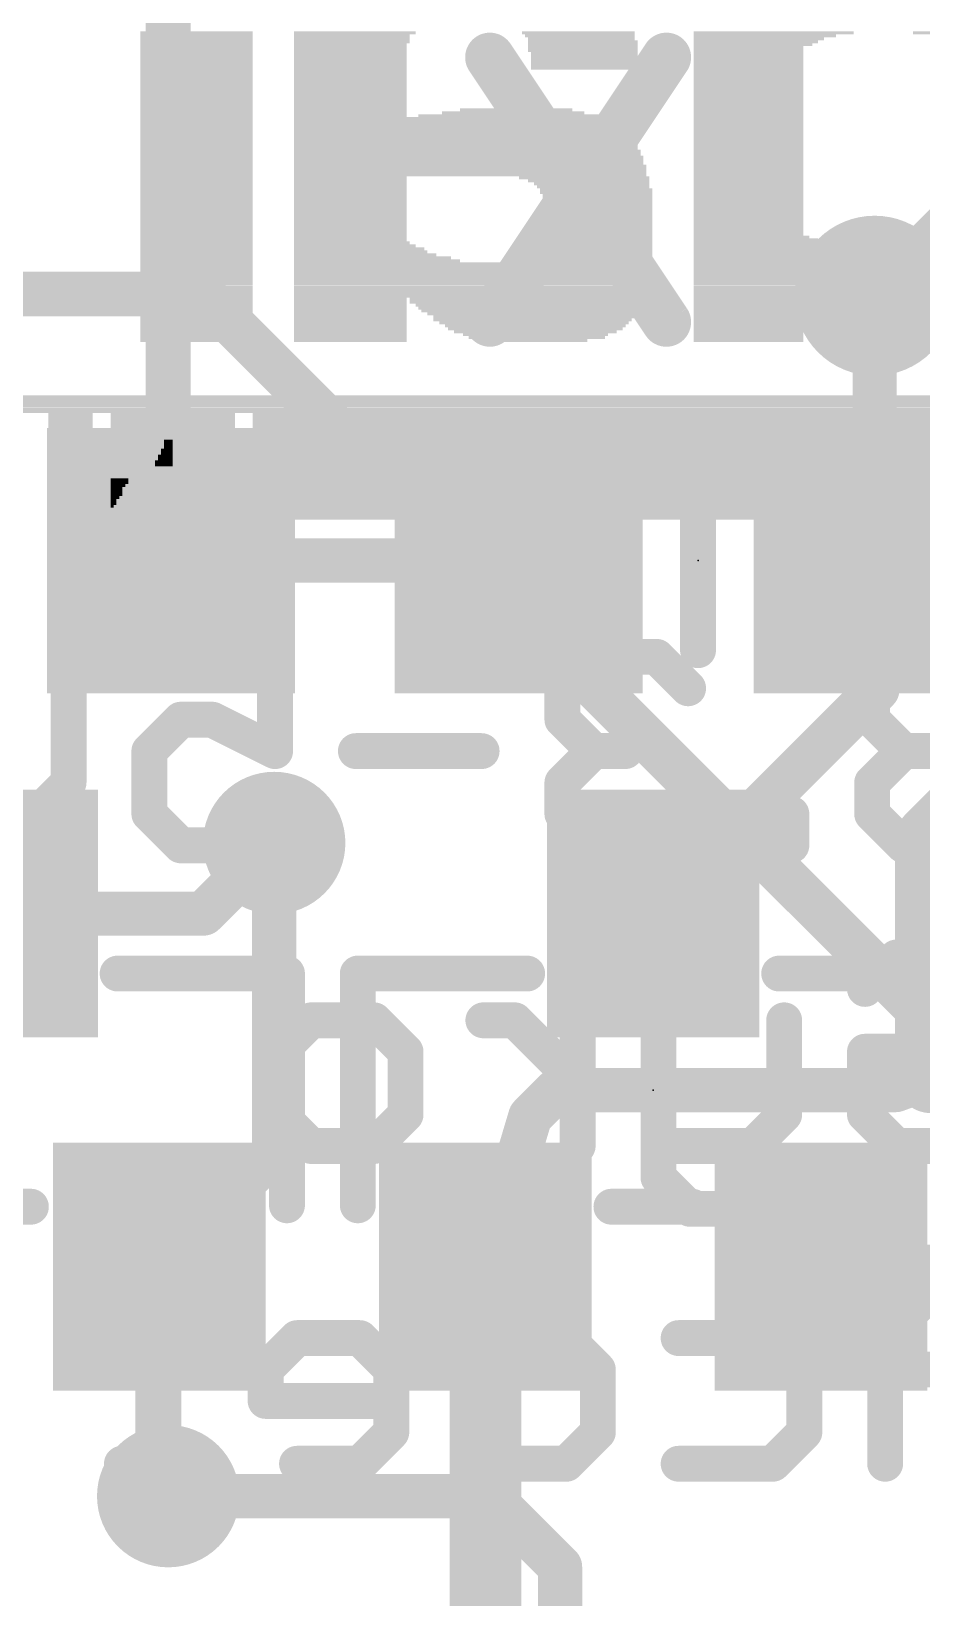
# Model space of a CAD drawing. Extents: x -19.1 to 19.1, y -11.7 to 11.4.
# Drawn here: x -2.24 to 2.8, y -2.43 to 6.44 of the extents above; entities that cross this region are included whole.
import ezdxf

# ---------------------------------------------------------------- set-up
doc = ezdxf.new("R2010")
doc.units = 0
for name, color, linetype in [('1', 12, 'CONTINUOUS'), ('16', 132, 'CONTINUOUS'), ('18', 110, 'CONTINUOUS'), ('21', 40, 'CONTINUOUS'), ('22', 6, 'CONTINUOUS'), ('23', 53, 'CONTINUOUS'), ('29', 253, 'CONTINUOUS')]:
    doc.layers.add(name, color=color, linetype=linetype)

# ---------------------------------------------------------------- blocks, each defined once
blk = doc.blocks.new('RECT')
blk.add_solid([(-0.5, -0.5), (0.5, -0.5), (-0.5, 0.5), (0.5, 0.5)])
blk = doc.blocks.new('ROUNDV')
at = {"const_width": 0.5}
blk.add_lwpolyline([(0, -0.25, 1), (0, 0.25, 1), (0, -0.25)], format="xyb", dxfattribs=at)

msp = doc.modelspace()

# ---------------------------------------------------------------- linework, layer by layer
at = {"layer": '1'}
for points, const_width in [([(-1.462, 8.743), (-1.462, 3.459)], 0.254), ([(2.538, 4.943), (2.538, 3.459)], 0.25), ([(-1.462, 3.459), (-1.446, 3.443)], 0.254), ([(-1.446, 3.443), (0.522, 3.443)], 0.25), ([(0.538, 3.459), (0.522, 3.443)], 0.25), ([(2.538, 3.459), (2.554, 3.443)], 0.25), ([(2.554, 3.443), (2.554, 2.713)], 0.25), ([(3.738, 2.743), (2.857, 1.862)], 0.4064), ([(2.554, 2.713), (1.284, 1.443)], 0.25), ([(2.857, 0.516), (2.857, 1.862)], 0.4064), ([(-0.862, 1.843), (-0.862, 0.093)], 0.25), ([(2.657, 0.443), (2.857, 0.516)], 0.25), ([(0.588, 0.293), (0.738, 0.443)], 0.25), ([(0.738, 0.443), (2.657, 0.443)], 0.25), ([(0.334, -0.557), (0.588, 0.293)], 0.25), ([(-0.862, 0.093), (-1.512, -0.557)], 0.25), ([(0.334, -0.557), (0.334, -2.866)], 0.4064), ([(-1.512, -0.557), (-1.512, -1.807)], 0.25), ([(3.438, -0.557), (2.234, -0.557)], 0.25), ([(-1.512, -1.807), (-1.462, -1.857)], 0.25)]:
    msp.add_lwpolyline(points, dxfattribs=dict(at, const_width=const_width))
for points, const_width in [([(2.6005, 4.943, 1), (2.4755, 4.943)], 0.125), ([(-1.4171, 3.5039, 1), (-1.5069, 3.4141)], 0.127), ([(-1.446, 3.5055, 1), (-1.446, 3.3805)], 0.125), ([(-1.4909, 3.3981, 1), (-1.4011, 3.4879)], 0.127), ([(0.4778, 3.4872, 1), (0.5662, 3.3988)], 0.125), ([(0.5822, 3.4148, 1), (0.4938, 3.5032)], 0.125), ([(0.522, 3.3805, 1), (0.522, 3.5055)], 0.125), ([(2.5822, 3.5032, 1), (2.4938, 3.4148)], 0.125), ([(2.6165, 3.443, 1), (2.4915, 3.443)], 0.125), ([(2.5098, 3.3988, 1), (2.5982, 3.4872)], 0.125), ([(-1.5255, 3.459, 1), (-1.3985, 3.459)], 0.127), ([(2.4755, 3.459, 1), (2.6005, 3.459)], 0.125), ([(2.4915, 2.713, 1), (2.6165, 2.713)], 0.125), ([(2.5982, 2.6688, 1), (2.5098, 2.7572)], 0.125), ([(2.9586, 1.862, 1), (2.7554, 1.862)], 0.2032), ([(-0.7995, 1.843, 1), (-0.9245, 1.843)], 0.125), ([(2.7852, 1.9338, 1), (2.9288, 1.7902)], 0.2032), ([(1.2398, 1.4872, 1), (1.3282, 1.3988)], 0.125), ([(2.8784, 0.4573, 1), (2.8356, 0.5747)], 0.125), ([(0.738, 0.5055, 1), (0.738, 0.3805)], 0.125), ([(0.7822, 0.3988, 1), (0.6938, 0.4872)], 0.125), ([(2.6356, 0.5017, 1), (2.6784, 0.3843)], 0.125), ([(2.657, 0.3805, 1), (2.657, 0.5055)], 0.125), ([(2.7554, 0.516, 1), (2.9586, 0.516)], 0.2032), ([(0.5438, 0.3372, 1), (0.6322, 0.2488)], 0.125), ([(0.6479, 0.2751, 1), (0.5281, 0.3109)], 0.125), ([(-0.8178, 0.0488, 1), (-0.9062, 0.1372)], 0.125), ([(-0.9245, 0.093, 1), (-0.7995, 0.093)], 0.125), ([(0.4356, -0.557, 1), (0.2324, -0.557)], 0.2032), ([(-1.4495, -0.557, 1), (-1.5745, -0.557)], 0.125), ([(2.234, -0.4945, 1), (2.234, -0.6195)], 0.125), ([(-1.5562, -0.5128, 1), (-1.4678, -0.6012)], 0.125), ([(0.2741, -0.5391, 1), (0.3939, -0.5749)], 0.125), ([(-1.4678, -1.7628, 1), (-1.5562, -1.8512)], 0.125), ([(-1.5745, -1.807, 1), (-1.4495, -1.807)], 0.125), ([(-1.5062, -1.9012, 1), (-1.4178, -1.8128)], 0.125)]:
    msp.add_lwpolyline(points, format="xyb", dxfattribs=dict(at, const_width=const_width))
at = {"layer": '16'}
for points, const_width in [([(4.338, 6.743), (2.538, 4.943)], 0.25), ([(-6.223, 4.953), (-1.27, 4.953)], 0.254), ([(-1.27, 4.953), (-0.381, 4.064)], 0.254), ([(-0.381, 4.064), (-0.256, 3.937)], 0.254), ([(-0.256, 3.937), (3.838, -0.157)], 0.254), ([(-1.262, 1.443), (-0.862, 1.843)], 0.25), ([(-7.462, 1.443), (-1.262, 1.443)], 0.25), ([(-1.462, -1.857), (0.357, -1.857)], 0.25), ([(0.357, -1.857), (0.757, -2.257)], 0.25), ([(0.757, -2.257), (0.757, -6.776)], 0.25)]:
    msp.add_lwpolyline(points, dxfattribs=dict(at, const_width=const_width))
for points, const_width in [([(-1.2251, 4.9979, 1), (-1.3149, 4.9081)], 0.127), ([(-1.27, 4.8895, 1), (-1.27, 5.0165)], 0.127), ([(2.4938, 4.9872, 1), (2.5822, 4.8988)], 0.125), ([(-0.3357, 4.1085, 1), (-0.4263, 4.0195)], 0.127), ([(-0.4259, 4.0191, 1), (-0.3361, 4.1089)], 0.127), ([(-0.2111, 3.9819, 1), (-0.3009, 3.8921)], 0.127), ([(-0.3013, 3.8925, 1), (-0.2107, 3.9815)], 0.127), ([(-0.8178, 1.7988, 1), (-0.9062, 1.8872)], 0.125), ([(-1.3062, 1.4872, 1), (-1.2178, 1.3988)], 0.125), ([(-1.262, 1.3805, 1), (-1.262, 1.5055)], 0.125), ([(-1.462, -1.7945, 1), (-1.462, -1.9195)], 0.125), ([(0.4012, -1.8128, 1), (0.3128, -1.9012)], 0.125), ([(0.357, -1.9195, 1), (0.357, -1.7945)], 0.125), ([(0.8195, -2.257, 1), (0.6945, -2.257)], 0.125), ([(0.7128, -2.3012, 1), (0.8012, -2.2128)], 0.125)]:
    msp.add_lwpolyline(points, format="xyb", dxfattribs=dict(at, const_width=const_width))
at = {"layer": '21'}
for points, const_width in [([(0.3591, 6.2936), (1.359, 4.7937)], 0.2794), ([(1.359, 6.2936), (0.3591, 4.7937)], 0.2794), ([(1.538, 2.935), (1.538, 3.951)], 0.2032), ([(-1.7484, 1.1034), (-0.7896, 1.1034)], 0.2032), ([(-0.7896, 1.1034), (-0.7896, -0.2094)], 0.2032), ([(-0.3884, -0.2094), (-0.3884, 1.1034)], 0.2032), ([(-0.3884, 1.1034), (0.5704, 1.1034)], 0.2032), ([(1.9976, 1.1034), (2.9564, 1.1034)], 0.2032), ([(-2.2396, -0.2174), (-2.6984, -0.2174)], 0.2032), ([(1.5064, -0.2174), (1.0476, -0.2174)], 0.2032)]:
    msp.add_lwpolyline(points, dxfattribs=dict(at, const_width=const_width))
for points, const_width in [([(0.4172, 6.3323, 1), (0.301, 6.2548)], 0.1397), ([(1.4172, 6.2548, 1), (1.3009, 6.3323)], 0.1397), ([(0.301, 4.8324, 1), (0.4172, 4.755)], 0.1397), ([(1.3009, 4.755, 1), (1.4172, 4.8324)], 0.1397), ([(1.5888, 3.951, 1), (1.4872, 3.951)], 0.1016), ([(1.4872, 2.935, 1), (1.5888, 2.935)], 0.1016), ([(-1.7484, 1.1542, 1), (-1.7484, 1.0526)], 0.1016), ([(-0.7388, 1.1034, 1), (-0.8404, 1.1034)], 0.1016), ([(-0.7896, 1.0526, 1), (-0.7896, 1.1542)], 0.1016), ([(-0.3376, 1.1034, 1), (-0.4392, 1.1034)], 0.1016), ([(-0.3884, 1.1542, 1), (-0.3884, 1.0526)], 0.1016), ([(0.5704, 1.0526, 1), (0.5704, 1.1542)], 0.1016), ([(1.9976, 1.1542, 1), (1.9976, 1.0526)], 0.1016), ([(-2.2396, -0.2682, 1), (-2.2396, -0.1666)], 0.1016), ([(-0.8404, -0.2094, 1), (-0.7388, -0.2094)], 0.1016), ([(-0.4392, -0.2094, 1), (-0.3376, -0.2094)], 0.1016), ([(1.0476, -0.1666, 1), (1.0476, -0.2682)], 0.1016), ([(1.5064, -0.2682, 1), (1.5064, -0.1666)], 0.1016)]:
    msp.add_lwpolyline(points, format="xyb", dxfattribs=dict(at, const_width=const_width))
at = {"layer": '22', "const_width": 0.2032}
for points in [[(-2.0263, 2.8973), (-2.0263, 2.1855)], [(-1.5687, 2.8973), (-0.8569, 2.8973)], [(-0.8569, 2.8973), (-0.8569, 2.3635)], [(0.948, 2.8973), (0.7701, 2.7194)], [(1.3039, 2.8973), (0.948, 2.8973)], [(1.4819, 2.7194), (1.3039, 2.8973)], [(2.7021, 2.8973), (2.5242, 2.7194)], [(3.058, 2.8973), (2.7021, 2.8973)], [(0.7701, 2.7194), (0.7701, 2.5414)], [(2.5242, 2.7194), (2.5242, 2.5414)], [(-1.3908, 2.5414), (-1.5687, 2.3635)], [(-1.2128, 2.5414), (-1.3908, 2.5414)], [(-0.8569, 2.3635), (-1.2128, 2.5414)], [(0.7701, 2.5414), (0.948, 2.3635)], [(2.5242, 2.5414), (2.7021, 2.3635)], [(-1.5687, 2.3635), (-1.5687, 2.0076)], [(0.3125, 2.3635), (-0.3993, 2.3635)], [(0.948, 2.3635), (0.7701, 2.1855)], [(0.948, 2.3635), (1.126, 2.3635)], [(2.7021, 2.3635), (2.5242, 2.1855)], [(2.7021, 2.3635), (2.8801, 2.3635)], [(-2.0263, 2.1855), (-2.3822, 1.8296)], [(0.7701, 2.1855), (0.7701, 2.0076)], [(2.5242, 2.1855), (2.5242, 2.0076)], [(-1.5687, 2.0076), (-1.3908, 1.8296)], [(-1.0349, 1.8296), (-0.8569, 2.0076)], [(0.7701, 2.0076), (0.948, 1.8296)], [(1.3039, 1.8296), (1.4819, 2.0076)], [(2.0666, 2.0076), (1.8886, 2.0076)], [(1.8886, 2.0076), (1.8886, 1.8296)], [(2.0666, 1.8296), (2.0666, 2.0076)], [(2.5242, 2.0076), (2.7021, 1.8296)], [(-1.3908, 1.8296), (-1.0349, 1.8296)], [(0.948, 1.8296), (1.3039, 1.8296)], [(1.8886, 1.8296), (2.0666, 1.8296)], [(2.7021, 1.8296), (3.058, 1.8296)], [(2.4834, 1.0164), (2.6613, 1.1943)], [(2.6613, 1.1943), (3.0172, 1.1943)], [(-0.8299, 0.6605), (-0.652, 0.8384)], [(-0.652, 0.8384), (-0.2961, 0.8384)], [(-0.2961, 0.8384), (-0.1181, 0.6605)], [(0.5005, 0.8384), (0.3225, 0.8384)], [(0.8564, 0.4825), (0.5005, 0.8384)], [(0.8564, 0.1266), (0.8564, 0.8384)], [(1.314, 0.8384), (1.314, -0.0513)], [(2.0258, 0.8384), (2.0258, 0.3045)], [(-0.8299, 0.3045), (-0.8299, 0.6605)], [(-0.1181, 0.6605), (-0.1181, 0.3045)], [(2.4834, 0.3045), (2.4834, 0.6605)], [(2.4834, 0.6605), (2.8393, 0.6605)], [(-0.652, 0.1266), (-0.8299, 0.3045)], [(-0.1181, 0.3045), (-0.2961, 0.1266)], [(2.0258, 0.3045), (1.8478, 0.1266)], [(2.6613, 0.1266), (2.4834, 0.3045)], [(-0.2961, 0.1266), (-0.652, 0.1266)], [(1.8478, 0.1266), (1.314, 0.1266)], [(3.0172, 0.1266), (2.6613, 0.1266)], [(1.314, -0.0513), (1.4919, -0.2293)], [(1.4919, -0.2293), (1.6699, -0.2293)], [(-1.3682, -0.6057), (-1.5461, -0.6057)], [(-1.5461, -0.6057), (-1.5461, -1.6734)], [(2.9535, -0.6057), (2.5976, -0.9616)], [(-0.7326, -0.9616), (-0.9106, -1.1395)], [(-0.3767, -0.9616), (-0.7326, -0.9616)], [(-0.1988, -1.1395), (-0.3767, -0.9616)], [(0.2588, -0.9616), (0.7927, -0.9616)], [(0.7927, -0.9616), (0.9706, -1.1395)], [(1.4282, -0.9616), (1.9621, -0.9616)], [(1.9621, -0.9616), (2.14, -1.1395)], [(2.5976, -0.9616), (2.5976, -1.6734)], [(-0.9106, -1.1395), (-0.9106, -1.3175)], [(-0.1988, -1.4955), (-0.1988, -1.1395)], [(0.9706, -1.1395), (0.9706, -1.4955)], [(2.14, -1.1395), (2.14, -1.4955)], [(3.3094, -1.1395), (2.5976, -1.1395)], [(-0.9106, -1.3175), (-0.1988, -1.3175)], [(-0.3767, -1.6734), (-0.1988, -1.4955)], [(0.9706, -1.4955), (0.7927, -1.6734)], [(2.14, -1.4955), (1.9621, -1.6734)], [(-1.3682, -1.6734), (-1.7241, -1.6734)], [(-0.7326, -1.6734), (-0.3767, -1.6734)], [(0.7927, -1.6734), (0.2588, -1.6734)], [(1.9621, -1.6734), (1.4282, -1.6734)]]:
    msp.add_lwpolyline(points, dxfattribs=at)
at = {"layer": '22', "const_width": 0.1016}
for points in [[(-1.9755, 2.8973, 1), (-2.0771, 2.8973)], [(-1.5687, 2.9481, 1), (-1.5687, 2.8465)], [(-0.8061, 2.8973, 1), (-0.9077, 2.8973)], [(-0.8569, 2.8465, 1), (-0.8569, 2.9481)], [(0.948, 2.9481, 1), (0.948, 2.8465)], [(0.9839, 2.8614, 1), (0.9121, 2.9332)], [(1.3398, 2.9332, 1), (1.268, 2.8614)], [(1.3039, 2.8465, 1), (1.3039, 2.9481)], [(2.7021, 2.9481, 1), (2.7021, 2.8465)], [(2.738, 2.8614, 1), (2.6662, 2.9332)], [(0.7341, 2.7553, 1), (0.806, 2.6834)], [(0.8209, 2.7194, 1), (0.7193, 2.7194)], [(1.446, 2.6834, 1), (1.5178, 2.7553)], [(2.4882, 2.7553, 1), (2.5601, 2.6834)], [(2.575, 2.7194, 1), (2.4734, 2.7194)], [(-1.3908, 2.5922, 1), (-1.3908, 2.4906)], [(-1.3549, 2.5055, 1), (-1.4267, 2.5773)], [(-1.1901, 2.5868, 1), (-1.2355, 2.496)], [(-1.2128, 2.4906, 1), (-1.2128, 2.5922)], [(0.806, 2.5773, 1), (0.7341, 2.5055)], [(0.7193, 2.5414, 1), (0.8209, 2.5414)], [(2.5601, 2.5773, 1), (2.4882, 2.5055)], [(2.4734, 2.5414, 1), (2.575, 2.5414)], [(-1.5179, 2.3635, 1), (-1.6195, 2.3635)], [(-1.6046, 2.3994, 1), (-1.5328, 2.3275)], [(-0.9077, 2.3635, 1), (-0.8061, 2.3635)], [(-0.8796, 2.318, 1), (-0.8342, 2.4089)], [(-0.3993, 2.4143, 1), (-0.3993, 2.3127)], [(0.3125, 2.3127, 1), (0.3125, 2.4143)], [(0.948, 2.4143, 1), (0.948, 2.3127)], [(0.9839, 2.3275, 1), (0.9121, 2.3994)], [(0.9121, 2.3275, 1), (0.9839, 2.3994)], [(1.126, 2.3127, 1), (1.126, 2.4143)], [(2.7021, 2.4143, 1), (2.7021, 2.3127)], [(2.738, 2.3275, 1), (2.6662, 2.3994)], [(2.6662, 2.3275, 1), (2.738, 2.3994)], [(-2.0771, 2.1855, 1), (-1.9755, 2.1855)], [(-1.9904, 2.1496, 1), (-2.0622, 2.2214)], [(0.7341, 2.2214, 1), (0.806, 2.1496)], [(0.8209, 2.1855, 1), (0.7193, 2.1855)], [(2.4882, 2.2214, 1), (2.5601, 2.1496)], [(2.575, 2.1855, 1), (2.4734, 2.1855)], [(-1.5328, 2.0435, 1), (-1.6046, 1.9716)], [(-1.6195, 2.0076, 1), (-1.5179, 2.0076)], [(-0.821, 1.9716, 1), (-0.8928, 2.0435)], [(0.806, 2.0435, 1), (0.7341, 1.9716)], [(0.7193, 2.0076, 1), (0.8209, 2.0076)], [(1.5178, 1.9716, 1), (1.446, 2.0435)], [(1.8886, 2.0584, 1), (1.8886, 1.9568)], [(1.9394, 2.0076, 1), (1.8378, 2.0076)], [(2.1174, 2.0076, 1), (2.0158, 2.0076)], [(2.0666, 1.9568, 1), (2.0666, 2.0584)], [(2.5601, 2.0435, 1), (2.4882, 1.9716)], [(2.4734, 2.0076, 1), (2.575, 2.0076)], [(-1.3908, 1.8804, 1), (-1.3908, 1.7788)], [(-1.4267, 1.7937, 1), (-1.3549, 1.8655)], [(-1.0708, 1.8655, 1), (-0.999, 1.7937)], [(-1.0349, 1.7788, 1), (-1.0349, 1.8804)], [(0.948, 1.8804, 1), (0.948, 1.7788)], [(0.9121, 1.7937, 1), (0.9839, 1.8655)], [(1.268, 1.8655, 1), (1.3398, 1.7937)], [(1.3039, 1.7788, 1), (1.3039, 1.8804)], [(1.8886, 1.8804, 1), (1.8886, 1.7788)], [(1.8378, 1.8296, 1), (1.9394, 1.8296)], [(2.0158, 1.8296, 1), (2.1174, 1.8296)], [(2.0666, 1.7788, 1), (2.0666, 1.8804)], [(2.7021, 1.8804, 1), (2.7021, 1.7788)], [(2.6662, 1.7937, 1), (2.738, 1.8655)], [(2.6613, 1.2451, 1), (2.6613, 1.1435)], [(2.6972, 1.1584, 1), (2.6254, 1.2302)], [(2.4474, 1.0523, 1), (2.5193, 0.9804)], [(-0.652, 0.8892, 1), (-0.652, 0.7876)], [(-0.6161, 0.8025, 1), (-0.6879, 0.8743)], [(-0.2602, 0.8743, 1), (-0.332, 0.8025)], [(-0.2961, 0.7876, 1), (-0.2961, 0.8892)], [(0.3225, 0.8892, 1), (0.3225, 0.7876)], [(0.5364, 0.8743, 1), (0.4645, 0.8025)], [(0.5005, 0.7876, 1), (0.5005, 0.8892)], [(0.9072, 0.8384, 1), (0.8056, 0.8384)], [(1.3648, 0.8384, 1), (1.2632, 0.8384)], [(2.0766, 0.8384, 1), (1.975, 0.8384)], [(-0.8659, 0.6964, 1), (-0.794, 0.6245)], [(-0.7791, 0.6605, 1), (-0.8807, 0.6605)], [(-0.0673, 0.6605, 1), (-0.1689, 0.6605)], [(-0.154, 0.6245, 1), (-0.0822, 0.6964)], [(2.5342, 0.6605, 1), (2.4326, 0.6605)], [(2.4834, 0.7113, 1), (2.4834, 0.6097)], [(2.8393, 0.6097, 1), (2.8393, 0.7113)], [(0.8204, 0.4466, 1), (0.8923, 0.5184)], [(-0.794, 0.3405, 1), (-0.8659, 0.2686)], [(-0.8807, 0.3045, 1), (-0.7791, 0.3045)], [(-0.1689, 0.3045, 1), (-0.0673, 0.3045)], [(-0.0822, 0.2686, 1), (-0.154, 0.3405)], [(1.975, 0.3045, 1), (2.0766, 0.3045)], [(2.0617, 0.2686, 1), (1.9898, 0.3405)], [(2.5193, 0.3405, 1), (2.4474, 0.2686)], [(2.4326, 0.3045, 1), (2.5342, 0.3045)], [(-0.652, 0.1774, 1), (-0.652, 0.0758)], [(-0.6879, 0.0907, 1), (-0.6161, 0.1625)], [(-0.332, 0.1625, 1), (-0.2602, 0.0907)], [(-0.2961, 0.0758, 1), (-0.2961, 0.1774)], [(1.314, 0.1774, 1), (1.314, 0.0758)], [(1.8119, 0.1625, 1), (1.8837, 0.0907)], [(1.8478, 0.0758, 1), (1.8478, 0.1774)], [(2.6613, 0.1774, 1), (2.6613, 0.0758)], [(2.6254, 0.0907, 1), (2.6972, 0.1625)], [(0.8056, 0.1266, 1), (0.9072, 0.1266)], [(1.3499, -0.0154, 1), (1.278, -0.0873)], [(1.2632, -0.0513, 1), (1.3648, -0.0513)], [(1.4919, -0.1785, 1), (1.4919, -0.2801)], [(1.456, -0.2652, 1), (1.5278, -0.1934)], [(1.6699, -0.2801, 1), (1.6699, -0.1785)], [(-1.5461, -0.5549, 1), (-1.5461, -0.6565)], [(-1.4953, -0.6057, 1), (-1.5969, -0.6057)], [(-1.3682, -0.6565, 1), (-1.3682, -0.5549)], [(-0.7326, -0.9108, 1), (-0.7326, -1.0124)], [(-0.6967, -0.9975, 1), (-0.7686, -0.9257)], [(-0.3408, -0.9257, 1), (-0.4126, -0.9975)], [(-0.3767, -1.0124, 1), (-0.3767, -0.9108)], [(0.2588, -0.9108, 1), (0.2588, -1.0124)], [(0.8286, -0.9257, 1), (0.7567, -0.9975)], [(0.7927, -1.0124, 1), (0.7927, -0.9108)], [(1.4282, -0.9108, 1), (1.4282, -1.0124)], [(1.998, -0.9257, 1), (1.9261, -0.9975)], [(1.9621, -1.0124, 1), (1.9621, -0.9108)], [(2.6484, -0.9616, 1), (2.5468, -0.9616)], [(2.5617, -0.9257, 1), (2.6335, -0.9975)], [(-0.8598, -1.1395, 1), (-0.9614, -1.1395)], [(-0.9465, -1.1036, 1), (-0.8747, -1.1755)], [(-0.148, -1.1395, 1), (-0.2496, -1.1395)], [(-0.2347, -1.1755, 1), (-0.1629, -1.1036)], [(1.0214, -1.1395, 1), (0.9198, -1.1395)], [(0.9347, -1.1755, 1), (1.0065, -1.1036)], [(2.1908, -1.1395, 1), (2.0892, -1.1395)], [(2.1041, -1.1755, 1), (2.1759, -1.1036)], [(2.5976, -1.0887, 1), (2.5976, -1.1903)], [(-0.9106, -1.2667, 1), (-0.9106, -1.3683)], [(-0.1988, -1.3683, 1), (-0.1988, -1.2667)], [(-0.9614, -1.3175, 1), (-0.8598, -1.3175)], [(-0.1629, -1.5314, 1), (-0.2347, -1.4595)], [(1.0065, -1.5314, 1), (0.9347, -1.4595)], [(2.1759, -1.5314, 1), (2.1041, -1.4595)], [(-0.2496, -1.4955, 1), (-0.148, -1.4955)], [(0.9198, -1.4955, 1), (1.0214, -1.4955)], [(2.0892, -1.4955, 1), (2.1908, -1.4955)], [(-1.7241, -1.6226, 1), (-1.7241, -1.7242)], [(-1.3682, -1.7242, 1), (-1.3682, -1.6226)], [(-0.7326, -1.6226, 1), (-0.7326, -1.7242)], [(-0.4126, -1.6375, 1), (-0.3408, -1.7093)], [(-0.3767, -1.7242, 1), (-0.3767, -1.6226)], [(0.2588, -1.6226, 1), (0.2588, -1.7242)], [(0.7567, -1.6375, 1), (0.8286, -1.7093)], [(0.7927, -1.7242, 1), (0.7927, -1.6226)], [(1.4282, -1.6226, 1), (1.4282, -1.7242)], [(1.9261, -1.6375, 1), (1.998, -1.7093)], [(1.9621, -1.7242, 1), (1.9621, -1.6226)], [(-1.5969, -1.6734, 1), (-1.4953, -1.6734)], [(2.5468, -1.6734, 1), (2.6484, -1.6734)]]:
    msp.add_lwpolyline(points, format="xyb", dxfattribs=at)
at = {"layer": '23'}
for p in [(1.538, 3.443), (1.284, 0.443)]:
    msp.add_point(p, dxfattribs=at)

# ---------------------------------------------------------------- block references
at = {"layer": '1', "xscale": 1.2, "yscale": 1.3}
msp.add_blockref('RECT', (-1.446, 3.443), dxfattribs=at)
at = {"layer": '1', "xscale": 1.2, "yscale": 1.3, "rotation": 180}
for p in [(0.522, 3.443), (2.554, 3.443)]:
    msp.add_blockref('RECT', p, dxfattribs=at)
at = {"layer": '1', "yscale": 1.2}
for p in [(-2.462, 1.443), (1.284, 1.443), (-1.512, -0.557), (0.334, -0.557), (2.234, -0.557)]:
    msp.add_blockref('RECT', p, dxfattribs=at)
at = {"layer": '18'}
for p, xscale, yscale in [((2.538, 4.943), 0.9064, 0.9064), ((2.538, 4.943), 0.9064, 0.9064), ((-0.862, 1.843), 0.8064, 0.8064), ((-0.862, 1.843), 0.8064, 0.8064), ((-1.462, -1.857), 0.8064, 0.8064), ((-1.462, -1.857), 0.8064, 0.8064)]:
    msp.add_blockref('ROUNDV', p, dxfattribs=dict(at, xscale=xscale, yscale=yscale))
at = {"layer": '22', "rotation": 180}
for p, xscale, yscale in [((-1.3023, 6.4323), 0.6371, 0.0168), ((-1.3023, 6.4156), 0.6371, 0.0167), ((-1.3023, 6.3988), 0.6371, 0.0168), ((-1.3023, 6.382), 0.6371, 0.0168), ((-0.4054, 6.4323), 0.6873, 0.0168), ((-0.4222, 6.4156), 0.6537, 0.0167), ((-0.4222, 6.3988), 0.6537, 0.0168), ((-0.4222, 6.382), 0.6537, 0.0168), ((0.8603, 6.4323), 0.637, 0.0168), ((0.8687, 6.4156), 0.6203, 0.0167), ((0.877, 6.3988), 0.6035, 0.0168), ((0.8855, 6.382), 0.6203, 0.0168), ((1.9667, 6.4323), 0.9052, 0.0168), ((1.9164, 6.4156), 0.8047, 0.0167), ((1.8829, 6.3988), 0.7376, 0.0168), ((1.8662, 6.382), 0.7041, 0.0168), ((3.157, 6.4323), 0.8047, 0.0168), ((-1.3023, 6.3653), 0.6371, 0.0167), ((-1.3023, 6.3485), 0.6371, 0.0168), ((-1.3023, 6.3317), 0.6371, 0.0168), ((-1.3023, 6.315), 0.6371, 0.0167), ((-1.3023, 6.2982), 0.6371, 0.0168), ((-0.4305, 6.3653), 0.637, 0.0167), ((-0.4305, 6.3485), 0.637, 0.0168), ((-0.4305, 6.3317), 0.637, 0.0168), ((-0.4305, 6.315), 0.637, 0.0167), ((-0.4305, 6.2982), 0.637, 0.0168), ((0.8855, 6.3653), 0.6203, 0.0167), ((0.8855, 6.3485), 0.6203, 0.0168), ((0.8855, 6.3317), 0.6203, 0.0168), ((0.8939, 6.315), 0.6035, 0.0167), ((0.8939, 6.2982), 0.6035, 0.0168), ((1.8494, 6.3653), 0.6706, 0.0167), ((1.8243, 6.3485), 0.6203, 0.0168), ((1.8243, 6.3317), 0.6203, 0.0168), ((1.8243, 6.315), 0.6203, 0.0167), ((1.8243, 6.2982), 0.6203, 0.0168), ((-1.3023, 6.2814), 0.6371, 0.0168), ((-1.3023, 6.2647), 0.6371, 0.0167), ((-1.3023, 6.2479), 0.6371, 0.0168), ((-1.3023, 6.2311), 0.6371, 0.0168), ((-1.3023, 6.2144), 0.6371, 0.0167), ((-0.4305, 6.2814), 0.637, 0.0168), ((-0.4305, 6.2647), 0.637, 0.0167), ((-0.4305, 6.2479), 0.637, 0.0168), ((-0.4305, 6.2311), 0.637, 0.0168), ((-0.4305, 6.2144), 0.637, 0.0167), ((0.8939, 6.2814), 0.6035, 0.0168), ((0.8939, 6.2647), 0.6035, 0.0167), ((0.8939, 6.2479), 0.6035, 0.0168), ((0.8939, 6.2311), 0.6035, 0.0168), ((1.8243, 6.2814), 0.6203, 0.0168), ((1.8243, 6.2647), 0.6203, 0.0167), ((1.8243, 6.2479), 0.6203, 0.0168), ((1.8243, 6.2311), 0.6203, 0.0168), ((1.8243, 6.2144), 0.6203, 0.0167), ((-1.3023, 6.1976), 0.6371, 0.0168), ((-1.3023, 6.1809), 0.6371, 0.0167), ((-1.3023, 6.1641), 0.6371, 0.0168), ((-1.3023, 6.1473), 0.6371, 0.0168), ((-1.3023, 6.1306), 0.6371, 0.0167), ((-1.3023, 6.1138), 0.6371, 0.0168), ((-0.4305, 6.1976), 0.637, 0.0168), ((-0.4305, 6.1809), 0.637, 0.0167), ((-0.4305, 6.1641), 0.637, 0.0168), ((-0.4305, 6.1473), 0.637, 0.0168), ((-0.4305, 6.1306), 0.637, 0.0167), ((-0.4305, 6.1138), 0.637, 0.0168), ((1.8243, 6.1976), 0.6203, 0.0168), ((1.8243, 6.1809), 0.6203, 0.0167), ((1.8243, 6.1641), 0.6203, 0.0168), ((1.8243, 6.1473), 0.6203, 0.0168), ((1.8243, 6.1306), 0.6203, 0.0167), ((1.8243, 6.1138), 0.6203, 0.0168), ((-1.3023, 6.097), 0.6371, 0.0168), ((-1.3023, 6.0803), 0.6371, 0.0167), ((-1.3023, 6.0635), 0.6371, 0.0168), ((-1.3023, 6.0467), 0.6371, 0.0168), ((-1.3023, 6.03), 0.6371, 0.0167), ((-0.4305, 6.097), 0.637, 0.0168), ((-0.4305, 6.0803), 0.637, 0.0167), ((-0.4305, 6.0635), 0.637, 0.0168), ((-0.4305, 6.0467), 0.637, 0.0168), ((-0.4305, 6.03), 0.637, 0.0167), ((1.8243, 6.097), 0.6203, 0.0168), ((1.8243, 6.0803), 0.6203, 0.0167), ((1.8243, 6.0635), 0.6203, 0.0168), ((1.8243, 6.0467), 0.6203, 0.0168), ((1.8243, 6.03), 0.6203, 0.0167), ((-1.3023, 6.0132), 0.6371, 0.0168), ((-1.3023, 5.9965), 0.6371, 0.0167), ((-1.3023, 5.9797), 0.6371, 0.0168), ((-1.3023, 5.9629), 0.6371, 0.0168), ((-1.3023, 5.9462), 0.6371, 0.0167), ((-0.4305, 6.0132), 0.637, 0.0168), ((-0.4305, 5.9965), 0.637, 0.0167), ((-0.4305, 5.9797), 0.637, 0.0168), ((-0.4305, 5.9629), 0.637, 0.0168), ((0.1395, 5.9462), 1.7769, 0.0167), ((0.4663, 5.9629), 1.0226, 0.0168), ((0.4915, 5.9797), 0.8046, 0.0168), ((0.5082, 5.9965), 0.6371, 0.0167), ((1.8243, 6.0132), 0.6203, 0.0168), ((1.8243, 5.9965), 0.6203, 0.0167), ((1.8243, 5.9797), 0.6203, 0.0168), ((1.8243, 5.9629), 0.6203, 0.0168), ((1.8243, 5.9462), 0.6203, 0.0167), ((-1.3023, 5.9294), 0.6371, 0.0168), ((-1.3023, 5.9126), 0.6371, 0.0168), ((-1.3023, 5.8959), 0.6371, 0.0167), ((-1.3023, 5.8791), 0.6371, 0.0168), ((-1.3023, 5.8623), 0.6371, 0.0168), ((0.1479, 5.9294), 1.7937, 0.0168), ((0.1646, 5.9126), 1.8272, 0.0168), ((0.173, 5.8959), 1.844, 0.0167), ((0.1898, 5.8791), 1.8775, 0.0168), ((0.1982, 5.8623), 1.8943, 0.0168), ((1.8243, 5.9294), 0.6203, 0.0168), ((1.8243, 5.9126), 0.6203, 0.0168), ((1.8243, 5.8959), 0.6203, 0.0167), ((1.8243, 5.8791), 0.6203, 0.0168), ((1.8243, 5.8623), 0.6203, 0.0168), ((-1.3023, 5.8456), 0.6371, 0.0167), ((-1.3023, 5.8288), 0.6371, 0.0168), ((-1.3023, 5.812), 0.6371, 0.0168), ((-1.3023, 5.7953), 0.6371, 0.0167), ((-1.3023, 5.7785), 0.6371, 0.0168), ((-1.3023, 5.7618), 0.6371, 0.0167), ((0.1982, 5.8456), 1.8943, 0.0167), ((0.2065, 5.8288), 1.911, 0.0168), ((0.2149, 5.812), 1.9278, 0.0168), ((0.2233, 5.7953), 1.9446, 0.0167), ((0.2233, 5.7785), 1.9446, 0.0168), ((0.2317, 5.7618), 1.9613, 0.0167), ((1.8243, 5.8456), 0.6203, 0.0167), ((1.8243, 5.8288), 0.6203, 0.0168), ((1.8243, 5.812), 0.6203, 0.0168), ((1.8243, 5.7953), 0.6203, 0.0167), ((1.8243, 5.7785), 0.6203, 0.0168), ((1.8243, 5.7618), 0.6203, 0.0167), ((-1.3023, 5.745), 0.6371, 0.0168), ((-1.3023, 5.7282), 0.6371, 0.0168), ((-1.3023, 5.7115), 0.6371, 0.0167), ((-1.3023, 5.6947), 0.6371, 0.0168), ((-1.3023, 5.6779), 0.6371, 0.0168), ((0.2317, 5.745), 1.9613, 0.0168), ((0.2401, 5.7282), 1.9781, 0.0168), ((0.2401, 5.7115), 1.9781, 0.0167), ((0.2401, 5.6947), 1.9781, 0.0168), ((0.2485, 5.6779), 1.9949, 0.0168), ((1.8243, 5.745), 0.6203, 0.0168), ((1.8243, 5.7282), 0.6203, 0.0168), ((1.8243, 5.7115), 0.6203, 0.0167), ((1.8243, 5.6947), 0.6203, 0.0168), ((1.8243, 5.6779), 0.6203, 0.0168), ((-1.3023, 5.6612), 0.6371, 0.0167), ((-1.3023, 5.6444), 0.6371, 0.0168), ((-1.3023, 5.6276), 0.6371, 0.0168), ((-1.3023, 5.6109), 0.6371, 0.0167), ((-1.3023, 5.5941), 0.6371, 0.0168), ((0.2485, 5.6612), 1.9949, 0.0167), ((0.2485, 5.6444), 1.9949, 0.0168), ((0.2485, 5.6276), 1.9949, 0.0168), ((-0.4305, 5.6109), 0.637, 0.0167), ((-0.4305, 5.5941), 0.637, 0.0168), ((0.8938, 5.6109), 0.7376, 0.0167), ((0.919, 5.5941), 0.6873, 0.0168), ((1.8243, 5.6612), 0.6203, 0.0167), ((1.8243, 5.6444), 0.6203, 0.0168), ((1.8243, 5.6276), 0.6203, 0.0168), ((1.8243, 5.6109), 0.6203, 0.0167), ((1.8243, 5.5941), 0.6203, 0.0168), ((-1.3023, 5.5774), 0.6371, 0.0167), ((-1.3023, 5.5606), 0.6371, 0.0168), ((-1.3023, 5.5438), 0.6371, 0.0168), ((-1.3023, 5.5271), 0.6371, 0.0167), ((-1.3023, 5.5103), 0.6371, 0.0168), ((-1.3023, 5.4935), 0.6371, 0.0168), ((-0.4305, 5.5774), 0.637, 0.0167), ((-0.4305, 5.5606), 0.637, 0.0168), ((-0.4305, 5.5438), 0.637, 0.0168), ((-0.4305, 5.5271), 0.637, 0.0167), ((-0.4305, 5.5103), 0.637, 0.0168), ((-0.4305, 5.4935), 0.637, 0.0168), ((0.9357, 5.5774), 0.6538, 0.0167), ((0.9441, 5.5606), 0.637, 0.0168), ((0.9609, 5.5438), 0.637, 0.0168), ((0.9609, 5.5271), 0.637, 0.0167), ((0.9693, 5.5103), 0.6203, 0.0168), ((0.9693, 5.4935), 0.6203, 0.0168), ((1.8243, 5.5774), 0.6203, 0.0167), ((1.8243, 5.5606), 0.6203, 0.0168), ((1.8243, 5.5438), 0.6203, 0.0168), ((1.8243, 5.5271), 0.6203, 0.0167), ((1.8243, 5.5103), 0.6203, 0.0168), ((1.8243, 5.4935), 0.6203, 0.0168), ((-1.3023, 5.4768), 0.6371, 0.0167), ((-1.3023, 5.46), 0.6371, 0.0168), ((-1.3023, 5.4432), 0.6371, 0.0168), ((-1.3023, 5.4264), 0.6371, 0.0167), ((-1.3023, 5.4097), 0.6371, 0.0168), ((-0.4305, 5.4768), 0.637, 0.0167), ((-0.4305, 5.46), 0.637, 0.0168), ((-0.4305, 5.4432), 0.637, 0.0168), ((-0.4305, 5.4264), 0.637, 0.0167), ((-0.4305, 5.4097), 0.637, 0.0168), ((0.9693, 5.4768), 0.6203, 0.0167), ((0.9777, 5.46), 0.6035, 0.0168), ((0.9777, 5.4432), 0.6035, 0.0168), ((0.9777, 5.4264), 0.6035, 0.0167), ((0.9777, 5.4097), 0.6035, 0.0168), ((1.8243, 5.4768), 0.6203, 0.0167), ((1.8243, 5.46), 0.6203, 0.0168), ((1.8243, 5.4432), 0.6203, 0.0168), ((1.8243, 5.4264), 0.6203, 0.0167), ((1.8243, 5.4097), 0.6203, 0.0168), ((-1.3023, 5.3929), 0.6371, 0.0168), ((-1.3023, 5.3761), 0.6371, 0.0167), ((-1.3023, 5.3594), 0.6371, 0.0168), ((-1.3023, 5.3426), 0.6371, 0.0167), ((-1.3023, 5.3259), 0.6371, 0.0168), ((-0.4305, 5.3929), 0.637, 0.0168), ((-0.4305, 5.3761), 0.637, 0.0167), ((-0.4305, 5.3594), 0.637, 0.0168), ((-0.4305, 5.3426), 0.637, 0.0167), ((-0.4305, 5.3259), 0.637, 0.0168), ((0.9777, 5.3929), 0.6035, 0.0168), ((0.9777, 5.3761), 0.6035, 0.0167), ((0.9777, 5.3594), 0.6035, 0.0168), ((0.9777, 5.3426), 0.6035, 0.0167), ((0.9777, 5.3259), 0.6035, 0.0168), ((1.8243, 5.3929), 0.6203, 0.0168), ((1.8243, 5.3761), 0.6203, 0.0167), ((1.8243, 5.3594), 0.6203, 0.0168), ((1.8243, 5.3426), 0.6203, 0.0167), ((1.8243, 5.3259), 0.6203, 0.0168), ((-1.3023, 5.3091), 0.6371, 0.0168), ((-1.3023, 5.2923), 0.6371, 0.0167), ((-1.3023, 5.2756), 0.6371, 0.0168), ((-1.3023, 5.2588), 0.6371, 0.0168), ((-1.3023, 5.242), 0.6371, 0.0167), ((-0.4305, 5.3091), 0.637, 0.0168), ((-0.4305, 5.2923), 0.637, 0.0167), ((-0.4305, 5.2756), 0.637, 0.0168), ((-0.4305, 5.2588), 0.637, 0.0168), ((-0.4222, 5.242), 0.6537, 0.0167), ((0.9693, 5.2588), 0.6203, 0.0168), ((0.9693, 5.242), 0.6203, 0.0167), ((0.9777, 5.3091), 0.6035, 0.0168), ((0.9777, 5.2923), 0.6035, 0.0167), ((0.9777, 5.2756), 0.6035, 0.0168), ((1.841, 5.2756), 0.6538, 0.0168), ((1.8745, 5.242), 0.7208, 0.0167), ((1.8243, 5.3091), 0.6203, 0.0168), ((1.8243, 5.2923), 0.6203, 0.0167), ((1.8662, 5.2588), 0.7041, 0.0168), ((-1.3023, 5.2253), 0.6371, 0.0168), ((-1.3023, 5.2085), 0.6371, 0.0168), ((-1.3023, 5.1917), 0.6371, 0.0167), ((-1.3023, 5.175), 0.6371, 0.0168), ((-1.3023, 5.1583), 0.6371, 0.0167), ((-1.3023, 5.1415), 0.6371, 0.0168), ((-0.4054, 5.2253), 0.6873, 0.0168), ((-0.3802, 5.2085), 0.7376, 0.0168), ((-0.3719, 5.1917), 0.7543, 0.0167), ((-0.3467, 5.175), 0.8046, 0.0168), ((-0.3048, 5.1583), 0.8884, 0.0167), ((-0.2797, 5.1415), 0.9387, 0.0168), ((0.9274, 5.1415), 0.7041, 0.0168), ((0.9358, 5.1583), 0.6873, 0.0167), ((0.9525, 5.175), 0.6538, 0.0168), ((0.9609, 5.2085), 0.637, 0.0168), ((0.9609, 5.1917), 0.637, 0.0167), ((0.9693, 5.2253), 0.6203, 0.0168), ((1.9081, 5.2253), 0.7879, 0.0168), ((1.95, 5.2085), 0.8717, 0.0168), ((2.5367, 5.1917), 2.0452, 0.0167), ((2.5367, 5.175), 2.0452, 0.0168), ((2.5367, 5.1583), 2.0452, 0.0167), ((2.5367, 5.1415), 2.0452, 0.0168), ((-1.3023, 5.1247), 0.6371, 0.0168), ((-1.3023, 5.108), 0.6371, 0.0167), ((-1.3023, 5.0912), 0.6371, 0.0168), ((-1.3023, 5.0744), 0.6371, 0.0168), ((-1.3023, 5.0577), 0.6371, 0.0167), ((0.2652, 5.1247), 2.0284, 0.0168), ((0.2652, 5.108), 2.0284, 0.0167), ((0.2652, 5.0912), 2.0284, 0.0168), ((0.2568, 5.0744), 2.0116, 0.0168), ((0.2568, 5.0577), 2.0116, 0.0167), ((2.5367, 5.1247), 2.0452, 0.0168), ((2.5283, 5.108), 2.0284, 0.0167), ((2.5283, 5.0912), 2.0284, 0.0168), ((2.5283, 5.0744), 2.0284, 0.0168), ((2.5283, 5.0577), 2.0284, 0.0167), ((-1.3023, 5.0409), 0.6371, 0.0168), ((-1.3023, 5.0241), 0.6371, 0.0168), ((-1.3023, 5.0074), 0.6371, 0.0167), ((-1.3023, 4.9906), 0.6371, 0.0168), ((-1.3023, 4.9738), 0.6371, 0.0168), ((0.2568, 5.0409), 2.0116, 0.0168), ((0.2568, 5.0241), 2.0116, 0.0168), ((0.2485, 5.0074), 1.9949, 0.0167), ((0.2485, 4.9906), 1.9949, 0.0168), ((0.2485, 4.9738), 1.9949, 0.0168), ((2.5283, 5.0409), 2.0284, 0.0168), ((2.52, 5.0241), 2.0117, 0.0168), ((2.5116, 5.0074), 1.9949, 0.0167), ((2.5116, 4.9906), 1.9949, 0.0168), ((2.5116, 4.9738), 1.9949, 0.0168), ((-1.3023, 4.9571), 0.6371, 0.0167), ((-1.3023, 4.9403), 0.6371, 0.0168), ((-1.3023, 4.9236), 0.6371, 0.0167), ((-1.3023, 4.9068), 0.6371, 0.0168), ((-1.3023, 4.89), 0.6371, 0.0168), ((-1.3023, 4.8733), 0.6371, 0.0167), ((0.2485, 4.9571), 1.9949, 0.0167), ((0.2401, 4.9403), 1.9781, 0.0168), ((-0.4305, 4.9236), 0.637, 0.0167), ((-0.4305, 4.9068), 0.637, 0.0168), ((-0.4305, 4.89), 0.637, 0.0168), ((-0.4305, 4.8733), 0.637, 0.0167), ((0.5669, 4.9236), 1.3244, 0.0167), ((0.5669, 4.9068), 1.3244, 0.0168), ((0.5753, 4.89), 1.274, 0.0168), ((0.5753, 4.8733), 1.2406, 0.0167), ((1.8243, 4.9571), 0.6203, 0.0167), ((1.8243, 4.9403), 0.6203, 0.0168), ((1.8243, 4.9236), 0.6203, 0.0167), ((1.8243, 4.9068), 0.6203, 0.0168), ((1.8243, 4.89), 0.6203, 0.0168), ((1.8243, 4.8733), 0.6203, 0.0167), ((2.83, 4.9571), 1.3579, 0.0167), ((2.83, 4.9403), 1.3243, 0.0168), ((2.8384, 4.9236), 1.3075, 0.0167), ((2.8469, 4.9068), 1.2573, 0.0168), ((2.8468, 4.89), 1.2238, 0.0168), ((2.8553, 4.8733), 1.1735, 0.0167), ((-1.3023, 4.8565), 0.6371, 0.0168), ((-1.3023, 4.8397), 0.6371, 0.0168), ((-1.3023, 4.823), 0.6371, 0.0167), ((-1.3023, 4.8062), 0.6371, 0.0168), ((-1.3023, 4.7894), 0.6371, 0.0168), ((-0.4305, 4.8565), 0.637, 0.0168), ((-0.4305, 4.8397), 0.637, 0.0168), ((-0.4305, 4.823), 0.637, 0.0167), ((-0.4305, 4.8062), 0.637, 0.0168), ((-0.4305, 4.7894), 0.637, 0.0168), ((0.5837, 4.8565), 1.2238, 0.0168), ((0.6005, 4.8397), 1.1903, 0.0168), ((0.6089, 4.823), 1.1399, 0.0167), ((0.6005, 4.8062), 1.1231, 0.0168), ((0.6089, 4.7894), 1.0729, 0.0168), ((1.8243, 4.8565), 0.6203, 0.0168), ((1.8243, 4.8397), 0.6203, 0.0168), ((1.8243, 4.823), 0.6203, 0.0167), ((1.8243, 4.8062), 0.6203, 0.0168), ((1.8243, 4.7894), 0.6203, 0.0168), ((2.8553, 4.8565), 1.1735, 0.0168), ((2.8636, 4.8397), 1.1232, 0.0168), ((2.8636, 4.823), 1.0896, 0.0167), ((2.8636, 4.8062), 1.0562, 0.0168), ((2.872, 4.7894), 1.0058, 0.0168), ((-1.3023, 4.7727), 0.6371, 0.0167), ((-1.3023, 4.7559), 0.6371, 0.0168), ((-1.3023, 4.7392), 0.6371, 0.0167), ((-1.3023, 4.7224), 0.6371, 0.0168), ((-1.3023, 4.7056), 0.6371, 0.0168), ((-0.4305, 4.7727), 0.637, 0.0167), ((-0.4305, 4.7559), 0.637, 0.0168), ((-0.4305, 4.7392), 0.637, 0.0167), ((-0.4305, 4.7224), 0.637, 0.0168), ((-0.4305, 4.7056), 0.637, 0.0168), ((0.6172, 4.7727), 1.0226, 0.0167), ((0.6173, 4.7559), 0.9891, 0.0168), ((0.6172, 4.7392), 0.922, 0.0167), ((0.6172, 4.7224), 0.8214, 0.0168), ((0.6256, 4.7056), 0.7712, 0.0168), ((1.8243, 4.7727), 0.6203, 0.0167), ((1.8243, 4.7559), 0.6203, 0.0168), ((1.8243, 4.7392), 0.6203, 0.0167), ((1.8243, 4.7224), 0.6203, 0.0168), ((1.8243, 4.7056), 0.6203, 0.0168), ((2.872, 4.7727), 0.9388, 0.0167), ((2.8803, 4.7559), 0.9221, 0.0168), ((2.872, 4.7392), 0.8382, 0.0167), ((2.8636, 4.7224), 0.7544, 0.0168), ((2.8636, 4.7056), 0.6874, 0.0168), ((-1.3023, 4.6889), 0.6371, 0.0167), ((-0.4305, 4.6889), 0.637, 0.0167), ((0.6172, 4.6889), 0.5868, 0.0167), ((1.8243, 4.6889), 0.6203, 0.0167), ((2.8469, 4.6889), 0.4861, 0.0167), ((-1.143, 4.3703), 13.998, 0.0168), ((-1.143, 4.3536), 13.998, 0.0167), ((-1.143, 4.3368), 13.998, 0.0168), ((-1.143, 4.3201), 13.998, 0.0167), ((-1.143, 4.3033), 13.998, 0.0168), ((-1.143, 4.2865), 13.998, 0.0168), ((-2.0148, 4.2698), 0.2515, 0.0167), ((-2.0148, 4.253), 0.2515, 0.0168), ((-1.6376, 4.2698), 0.3017, 0.0167), ((-1.6459, 4.253), 0.285, 0.0168), ((-1.2185, 4.2698), 0.2683, 0.0167), ((-1.2185, 4.253), 0.2683, 0.0168), ((2.4362, 4.2698), 6.8397, 0.0167), ((2.4362, 4.253), 6.8397, 0.0168), ((-2.0148, 4.2362), 0.2515, 0.0168), ((-2.0148, 4.2195), 0.2515, 0.0167), ((-2.0148, 4.2027), 0.2515, 0.0168), ((-2.0148, 4.1859), 0.2515, 0.0168), ((-2.0148, 4.1692), 0.2515, 0.0167), ((-1.6711, 4.1692), 0.2347, 0.0167), ((-1.6459, 4.2362), 0.285, 0.0168), ((-1.6543, 4.2195), 0.2682, 0.0167), ((-1.6543, 4.2027), 0.2682, 0.0168), ((-1.6627, 4.1859), 0.2514, 0.0168), ((-1.2185, 4.2362), 0.2683, 0.0168), ((-1.2185, 4.2195), 0.2683, 0.0167), ((-1.2185, 4.2027), 0.2683, 0.0168), ((-1.2185, 4.1859), 0.2683, 0.0168), ((-1.2185, 4.1692), 0.2683, 0.0167), ((2.4362, 4.2362), 6.8397, 0.0168), ((2.4362, 4.2195), 6.8397, 0.0167), ((2.4362, 4.2027), 6.8397, 0.0168), ((2.4362, 4.1859), 6.8397, 0.0168), ((2.4362, 4.1692), 6.8397, 0.0167), ((-2.0148, 4.1524), 0.2515, 0.0168), ((-2.0148, 4.1356), 0.2515, 0.0168), ((-2.0148, 4.1189), 0.2515, 0.0167), ((-2.0148, 4.1021), 0.2515, 0.0168), ((-2.0148, 4.0854), 0.2515, 0.0167), ((-1.6711, 4.1524), 0.2347, 0.0168), ((-1.6711, 4.1356), 0.2347, 0.0168), ((-1.6795, 4.1189), 0.2179, 0.0167), ((-1.6878, 4.1021), 0.2012, 0.0168), ((-1.6878, 4.0854), 0.2012, 0.0167), ((-1.4616, 4.1189), 0.0503, 0.0167), ((-1.4616, 4.1021), 0.0503, 0.0168), ((-1.4616, 4.0854), 0.0503, 0.0167), ((-1.2185, 4.1524), 0.2683, 0.0168), ((-1.2185, 4.1356), 0.2683, 0.0168), ((-1.2185, 4.1189), 0.2683, 0.0167), ((-1.2185, 4.1021), 0.2683, 0.0168), ((-1.2185, 4.0854), 0.2683, 0.0167), ((2.4362, 4.1524), 6.8397, 0.0168), ((2.4362, 4.1356), 6.8397, 0.0168), ((2.4362, 4.1189), 6.8397, 0.0167), ((2.4362, 4.1021), 6.8397, 0.0168), ((2.4362, 4.0854), 6.8397, 0.0167), ((-2.0148, 4.0686), 0.2515, 0.0168), ((-2.0148, 4.0518), 0.2515, 0.0168), ((-2.0148, 4.0351), 0.2515, 0.0167), ((-2.0148, 4.0183), 0.2515, 0.0168), ((-2.0148, 4.0015), 0.2515, 0.0168), ((-2.0148, 3.9848), 0.2515, 0.0167), ((-1.6962, 4.0686), 0.1844, 0.0168), ((-1.6962, 4.0518), 0.1844, 0.0168), ((-1.7046, 4.0351), 0.1676, 0.0167), ((-1.7046, 4.0183), 0.1676, 0.0168), ((-1.7129, 4.0015), 0.1509, 0.0168), ((-1.7129, 3.9848), 0.1509, 0.0167), ((-1.4867, 4.0015), 0.1006, 0.0168), ((-1.4867, 3.9848), 0.1006, 0.0167), ((-1.4783, 4.0351), 0.0838, 0.0167), ((-1.4783, 4.0183), 0.0838, 0.0168), ((-1.4699, 4.0686), 0.067, 0.0168), ((-1.4699, 4.0518), 0.067, 0.0168), ((-1.2185, 4.0686), 0.2683, 0.0168), ((-1.2185, 4.0518), 0.2683, 0.0168), ((-1.2185, 4.0351), 0.2683, 0.0167), ((-1.2185, 4.0183), 0.2683, 0.0168), ((-1.2185, 4.0015), 0.2683, 0.0168), ((-1.2185, 3.9848), 0.2683, 0.0167), ((2.4362, 4.0686), 6.8397, 0.0168), ((2.4362, 4.0518), 6.8397, 0.0168), ((2.4362, 4.0351), 6.8397, 0.0167), ((2.4362, 4.0183), 6.8397, 0.0168), ((2.4362, 4.0015), 6.8397, 0.0168), ((2.4362, 3.9848), 6.8397, 0.0167), ((-2.0148, 3.968), 0.2515, 0.0168), ((-2.0148, 3.9512), 0.2515, 0.0168), ((-2.0148, 3.9345), 0.2515, 0.0167), ((-2.0148, 3.9177), 0.2515, 0.0168), ((-2.0148, 3.901), 0.2515, 0.0167), ((-1.7214, 3.968), 0.1341, 0.0168), ((-1.7298, 3.9512), 0.1173, 0.0168), ((-1.7298, 3.9345), 0.1173, 0.0167), ((-1.7298, 3.9177), 0.1173, 0.0168), ((-1.7381, 3.901), 0.1006, 0.0167), ((-1.5118, 3.901), 0.1508, 0.0167), ((-1.5035, 3.9345), 0.1341, 0.0167), ((-1.5035, 3.9177), 0.1341, 0.0168), ((-1.495, 3.968), 0.1173, 0.0168), ((-1.495, 3.9512), 0.1173, 0.0168), ((-1.2185, 3.968), 0.2683, 0.0168), ((-1.2185, 3.9512), 0.2683, 0.0168), ((-1.2185, 3.9345), 0.2683, 0.0167), ((-1.2185, 3.9177), 0.2683, 0.0168), ((-1.2185, 3.901), 0.2683, 0.0167), ((2.4362, 3.968), 6.8397, 0.0168), ((2.4362, 3.9512), 6.8397, 0.0168), ((2.4362, 3.9345), 6.8397, 0.0167), ((2.4362, 3.9177), 6.8397, 0.0168), ((2.4362, 3.901), 6.8397, 0.0167), ((-2.0148, 3.8842), 0.2515, 0.0168), ((-2.0148, 3.8674), 0.2515, 0.0168), ((-2.0148, 3.8507), 0.2515, 0.0167), ((-2.0148, 3.8339), 0.2515, 0.0168), ((-2.0148, 3.8171), 0.2515, 0.0168), ((-1.7381, 3.8842), 0.1006, 0.0168), ((-1.7465, 3.8674), 0.0838, 0.0168), ((-1.7549, 3.8507), 0.067, 0.0167), ((-1.7549, 3.8339), 0.067, 0.0168), ((-1.7549, 3.8171), 0.067, 0.0168), ((-1.537, 3.8171), 0.2011, 0.0168), ((-1.5286, 3.8507), 0.1844, 0.0167), ((-1.5286, 3.8339), 0.1844, 0.0168), ((-1.5202, 3.8674), 0.1676, 0.0168), ((-1.5118, 3.8842), 0.1508, 0.0168), ((-1.2185, 3.8842), 0.2683, 0.0168), ((-1.2185, 3.8674), 0.2683, 0.0168), ((-1.2185, 3.8507), 0.2683, 0.0167), ((-1.2185, 3.8339), 0.2683, 0.0168), ((-1.2185, 3.8171), 0.2683, 0.0168), ((2.4362, 3.8842), 6.8397, 0.0168), ((2.4362, 3.8674), 6.8397, 0.0168), ((2.4362, 3.8507), 6.8397, 0.0167), ((2.4362, 3.8339), 6.8397, 0.0168), ((2.4362, 3.8171), 6.8397, 0.0168), ((-2.0148, 3.8004), 0.2515, 0.0167), ((-2.0148, 3.7836), 0.2515, 0.0168), ((-2.0148, 3.7668), 0.2515, 0.0168), ((-2.0148, 3.7501), 0.2515, 0.0167), ((-2.0148, 3.7333), 0.2515, 0.0168), ((-1.7717, 3.7836), 0.0335, 0.0168), ((-1.7717, 3.7668), 0.0335, 0.0168), ((-1.7801, 3.7501), 0.0167, 0.0167), ((-1.7632, 3.8004), 0.0503, 0.0167), ((-1.5537, 3.7501), 0.2347, 0.0167), ((-1.5537, 3.7333), 0.2347, 0.0168), ((-1.5454, 3.7836), 0.2179, 0.0168), ((-1.5454, 3.7668), 0.2179, 0.0168), ((-1.537, 3.8004), 0.2011, 0.0167), ((-1.2185, 3.8004), 0.2683, 0.0167), ((-1.2185, 3.7836), 0.2683, 0.0168), ((-1.2185, 3.7668), 0.2683, 0.0168), ((-1.2185, 3.7501), 0.2683, 0.0167), ((-1.2185, 3.7333), 0.2683, 0.0168), ((2.4362, 3.8004), 6.8397, 0.0167), ((2.4362, 3.7836), 6.8397, 0.0168), ((2.4362, 3.7668), 6.8397, 0.0168), ((2.4362, 3.7501), 6.8397, 0.0167), ((2.4362, 3.7333), 6.8397, 0.0168), ((-2.0148, 3.7165), 0.2515, 0.0168), ((-2.0148, 3.6998), 0.2515, 0.0167), ((-2.0148, 3.683), 0.2515, 0.0168), ((-1.5705, 3.683), 0.2682, 0.0168), ((-1.5621, 3.7165), 0.2514, 0.0168), ((-1.5621, 3.6998), 0.2514, 0.0167), ((-1.2185, 3.7165), 0.2683, 0.0168), ((-1.2185, 3.6998), 0.2683, 0.0167), ((-1.2185, 3.683), 0.2683, 0.0168), ((2.4362, 3.7165), 6.8397, 0.0168), ((2.4362, 3.6998), 6.8397, 0.0167), ((2.4362, 3.683), 6.8397, 0.0168)]:
    msp.add_blockref('RECT', p, dxfattribs=dict(at, xscale=xscale, yscale=yscale))
at = {"layer": '29'}
for p, xscale, yscale in [((-1.446, 3.443), 1.4032, 1.5032), ((-2.462, 1.443), 1.2032, 1.4032), ((1.284, 1.443), 1.2032, 1.4032), ((-1.512, -0.557), 1.2032, 1.4032), ((0.334, -0.557), 1.2032, 1.4032), ((2.234, -0.557), 1.2032, 1.4032)]:
    msp.add_blockref('RECT', p, dxfattribs=dict(at, xscale=xscale, yscale=yscale))
at = {"layer": '29', "xscale": 1.4032, "yscale": 1.5032, "rotation": 180}
for p in [(0.522, 3.443), (2.554, 3.443)]:
    msp.add_blockref('RECT', p, dxfattribs=at)

doc.saveas('drawing.dxf')
